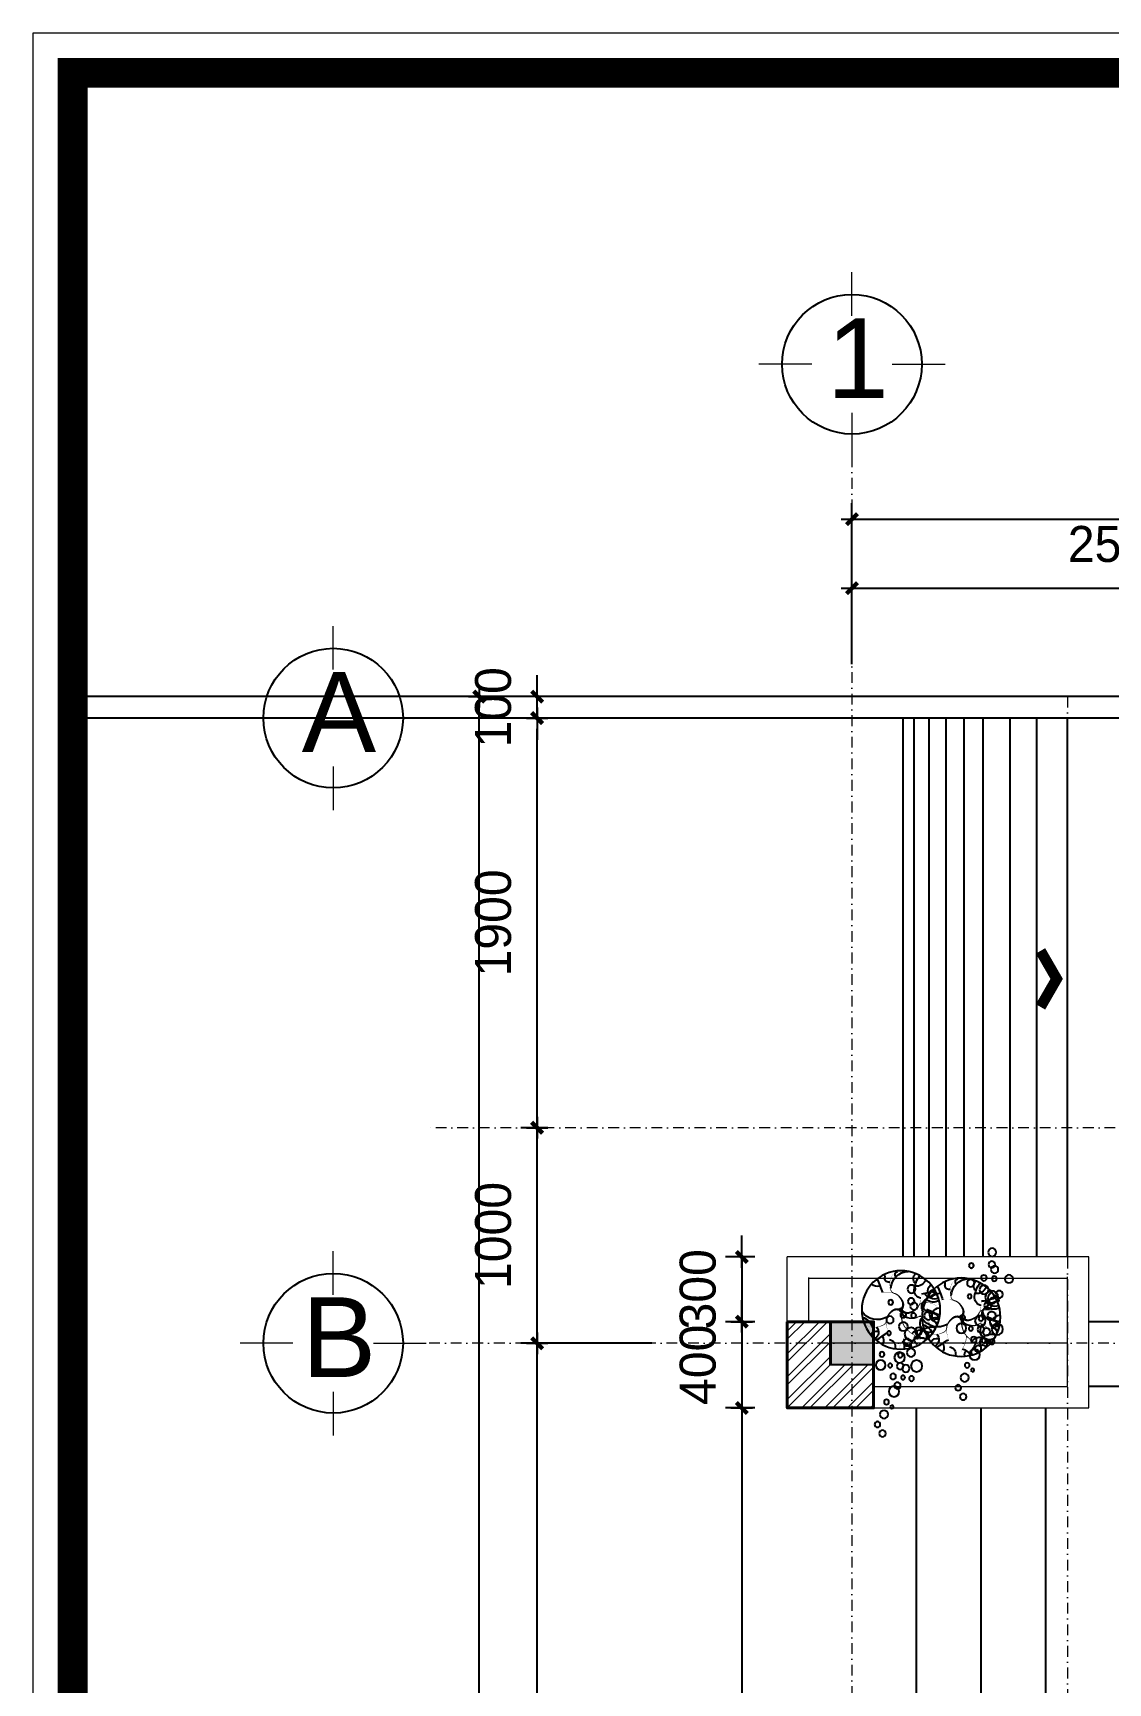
# Model space of a CAD drawing. Header units: millimetres. Extents: x 615730 to 2792744, y 139412 to 597571.
# Drawn here: x 660176 to 665163, y 296635 to 304290 of the extents above; entities that cross this region are included whole.
import ezdxf
from ezdxf.enums import TextEntityAlignment as Align

# ---------------------------------------------------------------- set-up
doc = ezdxf.new("R2010")
doc.units = ezdxf.units.MM
doc.header["$MEASUREMENT"] = 0
doc.header["$PDMODE"] = 34
doc.linetypes.add('DASHDOT', pattern=[1, 0.5, -0.25, 0, -0.25])
doc.layers.get('0').update_dxf_attribs({"lineweight": 5})
for name, color, linetype, lineweight in [('0.1(9)', 9, 'Continuous', 13), ('NET-THAY', 4, 'Continuous', 20), ('NETNGOAITUONG', 1, 'Continuous', 40), ('NTHAY1', 61, 'Continuous', 25), ('thay', 7, 'Continuous', 15), ('TIM TRUC', 149, 'DASHDOT', 9), ('VLIEU', 250, 'Continuous', 9)]:
    doc.layers.add(name, color=color, linetype=linetype, lineweight=lineweight)
for name, color, linetype in [('DIENHOA', 3, 'Continuous'), ('H', 252, 'Continuous'), ('NET MANH', 252, 'Continuous'), ('netthay', 3, 'Continuous'), ('TEXT', 2, 'Continuous'), ('VL', 155, 'Continuous')]:
    doc.layers.add(name, color=color, linetype=linetype)
doc.styles.add('H280', font='', dxfattribs={"height": 200})
doc.styles.add('KT OZON', font='', dxfattribs={"height": 200})
doc.styles.add('VNI-AVO', font='vni-roms.shx')
doc.styles.get('H280').set_extended_font_data('VNI-Avo')
doc.styles.get('KT OZON').set_extended_font_data('VNI-Helve')
doc.dimstyles.new('1-50b', dxfattribs={"dimtxt": 167, "dimasz": 50, "dimexe": 75, "dimexo": 150, "dimgap": 120, "dimtad": 1, "dimdec": 0, "dimzin": 12, "dimtxsty": 'VNI-AVO', "dimblk": ']', "dimcen": 0, "dimdle": 50, "dimclrd": 252, "dimclre": 252, "dimclrt": 2, "dimadec": 0, "dimazin": 0, "dimtfac": 1, "dimtdec": 0, "dimtix": 1, "dimtmove": 2, "dimatfit": 0, "dimldrblk": 'OPEN90', "dimfxl": 1, "dimlwd": -1, "dimlwe": -1, "dimarcsym": 0})

# ---------------------------------------------------------------- blocks, each defined once
blk = doc.blocks.new('cay6')
at = {"color": 3}
for points in [[(-301, 851, 0, 0, -0.047364), (-273, 733, 0, 0, -0.075072), (-274, 656, 0, 0, -0.003543), (-289, 561, 0, 0, -0.010099), (-296, 528, 0, 2.51, -0.013906), (-312, 463, 2.51, 6, 0.01), (-335, 372, 6, 7.96, 0.046202), (-340, 331, 7.96, 12, 0.022337), (-340, 244, 12, 12, 0)], [(-59, 901, 0, 1.39, 0), (-40, 858, 1.39, 2.61, 0), (-22, 821, 2.61, 3.67, 0), (-5, 788, 3.67, 4.61, 0), (10, 760, 4.61, 5.43, 0), (23, 736, 5.43, 6.17, 0), (36, 714, 6.17, 6.84, 0), (47, 695, 6.84, 7.45, 0), (57, 677, 7.45, 8.04, 0), (67, 659, 8.04, 8.59, 0), (75, 642, 8.59, 9.13, 0), (82, 625, 9.13, 9.65, 0), (88, 609, 9.65, 10.2, 0), (94, 593, 10.2, 10.7, 0), (99, 576, 10.7, 11.2, 0), (103, 560, 11.2, 11.7, 0), (107, 543, 11.7, 12.2, 0), (110, 526, 12.2, 12.7, 0), (112, 509, 12.7, 13.2, 0), (114, 492, 13.2, 13.6, 0), (115, 477, 13.6, 14.1, 0), (117, 462, 14.1, 14.4, 0), (118, 449, 14.4, 14.8, 0), (118, 439, 14.8, 15, 0), (119, 430, 15, 15, 0)], [(-851, 324, 0, 4.75, -0.117411), (-677, 401, 4.75, 9, -0.113734), (-529, 394, 9, 15.4, -0.04857), (-403, 346, 15.4, 18, -0.124462), (-362, 311, 18, 23.4, -0.142517), (-338, 239, 23.4, 30, 0.11679), (-312, 150, 30, 37.5, 0.058327), (-257, 73, 37.5, 45, 0.057981), (-185, 11, 45, 51.3, 0.142519), (-108, -14, 51.3, 60, 0.100124), (4, 5, 60, 60, 0)], [(723, 533, 0, 4.75, -0.101447), (695, 371, 4.75, 9, -0.113734), (611, 249, 9, 15.4, -0.04857), (503, 168, 15.4, 18, -0.124462), (452, 152, 18, 23.4, -0.142517), (378, 170, 23.4, 30, 0.11679), (289, 195, 30, 37.5, 0.058327), (194, 189, 37.5, 45, 0.057981), (103, 161, 45, 51.3, 0.142519), (41, 109, 51.3, 60, 0.100124), (-2, 3, 60, 60, 0)], [(565, 699, 0, 3.73, 0), (470, 663, 3.73, 6.94, 0), (390, 627, 6.94, 9.69, 0), (323, 593, 9.69, 12, 0), (268, 560, 12, 14, 0), (223, 529, 14, 15.8, 0), (187, 499, 15.8, 17.2, 0), (157, 472, 17.2, 18.5, 0), (133, 447, 18.5, 19.6, 0), (113, 424, 19.6, 20.6, 0), (96, 403, 20.6, 21.4, 0), (83, 384, 21.4, 22.2, 0), (71, 366, 22.2, 23, 0), (61, 348, 23, 23.7, 0), (53, 330, 23.7, 24.5, 0), (45, 310, 24.5, 25.3, 0), (38, 290, 25.3, 26.1, 0), (31, 267, 26.1, 27.1, 0), (24, 242, 27.1, 28.2, 0), (18, 214, 28.2, 29.4, 0), (12, 181, 29.4, 30.7, 0), (7, 144, 30.7, 32.3, 0), (3, 102, 32.3, 34, 0), (1, 54, 34, 36, 0), (0, 0, 36, 36, 0)], [(-136, -882, 0, 4.75, -0.101447), (-231, -747, 4.75, 9, -0.113734), (-257, -602, 9, 15.4, -0.04857), (-238, -468, 15.4, 18, -0.124462), (-213, -421, 18, 23.4, -0.142517), (-148, -381, 23.4, 30, 0.11679), (-66, -336, 30, 37.5, 0.058327), (-4, -265, 37.5, 45, 0.057981), (41, -181, 45, 51.3, 0.142519), (48, -100, 51.3, 60, 0.100124), (4, 5, 60, 60, 0)], [(903, -6, 0, 4.75, -0.101447), (783, -119, 4.75, 9, -0.113734), (643, -166, 9, 15.4, -0.04857), (507, -166, 15.4, 18, -0.124462), (457, -148, 18, 23.4, -0.142517), (408, -90, 23.4, 30, 0.11679), (352, -16, 30, 37.5, 0.058327), (273, 36, 37.5, 45, 0.057981), (183, 68, 45, 51.3, 0.142519), (102, 63, 51.3, 60, 0.100124), (4, 5, 60, 60, 0)], [(889, -188, 0, 0, -0.051925), (762, -147, 0, 0, -0.075072), (697, -106, 0, 0, -0.003543), (625, -42, 0, 0, -0.010099), (601, -19, 0, 2.51, -0.013906), (554, 29, 2.51, 6, 0.01), (489, 96, 6, 7.96, 0.046202), (457, 123, 7.96, 12, 0.022337), (384, 169, 12, 12, 0)], [(-752, -481, 0, 0, -0.047364), (-644, -427, 0, 0, -0.075072), (-569, -410, 0, 0, -0.003543), (-473, -405, 0, 0, -0.010099), (-439, -404, 0, 2.51, -0.013906), (-372, -405, 2.51, 6, 0.01), (-278, -407, 6, 7.96, 0.046202), (-237, -403, 7.96, 12, 0.022337), (-152, -384, 12, 12, 0)], [(602, -682, 0, 0, -0.051925), (525, -574, 0, 0, -0.075072), (498, -502, 0, 0, -0.003543), (479, -408, 0, 0, -0.010099), (473, -375, 0, 2.51, -0.013906), (464, -308, 2.51, 6, 0.01), (453, -215, 6, 7.96, 0.046202), (444, -175, 7.96, 12, 0.022337), (412, -94, 12, 12, 0)]]:
    blk.add_lwpolyline(points, format="xyseb", dxfattribs=at)
for radius in [910, 31.2]:
    blk.add_circle((0, 0), radius, dxfattribs=at)
for centre, radius, start, end in [((-581, 705), 178, 325.9377, 27.6734), ((-292, 844), 160, 275.9576, 15.346), ((-72, 1038), 322, 287.8155, 329.9501), ((213, 862), 135, 165.1955, 220.8846), ((360, 806), 125, 147.1446, 246.1704), ((448, 679), 140, 117.772, 215.0472), ((-1003, 517), 363, 287.4355, 341.1546), ((-560, 650), 161, 206.9747, 283.8366), ((-699, 515), 180, 317.9201, 61.3062), ((577, 2099), 1803, 230.6519, 240.993), ((438, 703), 240, 220.548, 303.4532), ((591, 588), 158, 146.3077, 234.234), ((660, 313), 219, 124.8578, 221.244), ((493, 725), 81.6, 236.5412, 344.1524), ((697, 688), 294, 226.9209, 288.6448), ((452, 611), 144, 304.8578, 28.418), ((654, 376), 152, 42.3063, 123.4532), ((538, 601), 103, 310.4247, 10.9712), ((-541, -234), 457, 61.8279, 143.8629), ((668, -73), 187, 136.9339, 223.8702), ((720, -144), 219, 88.0065, 184.3927), ((1470, -1593), 1803, 108.6285, 118.9696), ((953, 35), 291, 110.3981, 183.246), ((830, 118), 158, 109.4563, 197.3826), ((796, 343), 164, 241.098, 295.9073), ((733, 219), 144, 268.0065, 351.5666), ((902, 128), 178, 204.1109, 265.65), ((833, 286), 81.6, 199.6898, 307.301), ((752, 336), 72.8, 289.4563, 19.8214), ((495, -457), 187, 100.0825, 187.0188), ((225, -2155), 1803, 71.7772, 82.1182), ((1008, 255), 659, 223.8702, 253.9919), ((788, -543), 291, 73.5468, 146.3946), ((748, -416), 233, 55.3708, 133.8299), ((776, -326), 144, 165.1452, 270.8962), ((847, -202), 164, 204.2467, 259.056), ((-549, -721), 178, 68.9344, 138.3931), ((-2164, 100), 1803, 332.9907, 343.7931), ((-602, -759), 224, 347.0563, 4.767), ((-291, -733), 88.3, 66.2178, 184.767), ((187, -471), 425, 184.5943, 267.0236), ((429, -726), 144, 128.2939, 234.0449), ((964, -400), 659, 187.0188, 217.1406), ((353, -781), 233, 18.5195, 96.9786), ((803, -437), 178, 167.2596, 228.7987), ((-71, -822), 66.7, 129.0834, 263.4578)]:
    blk.add_arc(centre, radius, start, end, dxfattribs=at)
blk = doc.blocks.new('CAY')
at = {"layer": 'DIENHOA', "lineweight": -2}
for centre, radius in [((-125, -15), 22.6), ((0, 0), 52.8), ((479, -19), 37.7), ((-687, -140), 30.2), ((-513, -173), 37.7), ((-426, -121), 15.1), ((-283, -140), 49.1), ((-223, -124), 30.2), ((-136, -94), 18.9), ((-49, -90), 34), ((-42, -147), 30.2), ((34, -173), 49.1), ((57, -173), 22.6), ((106, -83), 37.7), ((189, -143), 34), ((272, -128), 60.3), ((260, -64), 11.3), ((317, -68), 33.9), ((445, -151), 22.6), ((528, -170), 33.9), ((-619, -207), 26.4), ((-396, -181), 22.6), ((-151, -185), 26.4), ((-79, -324), 45.3), ((-60, -238), 18.9), ((321, -215), 41.5), ((426, -245), 26.4), ((566, -207), 30.2), ((676, -234), 37.7), ((19, -339), 22.6), ((226, -328), 18.9), ((347, -351), 34), ((506, -388), 22.6)]:
    blk.add_circle(centre, radius, dxfattribs=at)
blk = doc.blocks.new('TRUC 1')
at = {"ltscale": 50}
blk.add_circle((0, -9525), 8572, dxfattribs=at)
at = {"layer": '0.1(9)', "ltscale": 50}
for p, q in [((0, -3572), (0, 1782)), ((-4942, -9525), (-11427, -9525)), ((4942, -9525), (11427, -9525)), ((0, -15478), (0, -20832))]:
    blk.add_line(p, q, dxfattribs=at)
at = {"layer": 'TEXT', "ltscale": 50, "style": 'H280'}
blk.add_attdef('1', text='', height=10478, dxfattribs=at).set_placement((-214, -4892), align=Align.CENTER)
blk = doc.blocks.new(']')
for p, q in [((1, 0), (-1, 0)), ((0, 1), (0, -1))]:
    blk.add_line(p, q)
at = {"color": 9, "const_width": 0.4}
blk.add_lwpolyline([(-0.51, -0.51), (0.51, 0.51)], dxfattribs=at)
blk = doc.blocks.new('*D104')
at = {"layer": 'DEFPOINTS', "color": 0, "ltscale": 10, "transparency": 16777216}
for p in [(662514.9, 298211.6), (663196.4, 298211.6), (663304.4, 294211.6, -2.7)]:
    blk.add_point(p, dxfattribs=at)
at = {"layer": 'VL', "color": 252, "ltscale": 10, "transparency": 16777216}
for p, q in [((663046.4, 298211.6), (662439.9, 298211.6)), ((662514.9, 294261.6), (662514.9, 298161.6)), ((663154.4, 294211.6), (662439.9, 294211.6))]:
    blk.add_line(p, q, dxfattribs=at)
at = {"layer": 'VL', "color": 252, "ltscale": 10, "transparency": 16777216, "xscale": 50, "yscale": 50, "zscale": 50}
for p, rotation in [((662514.9, 298211.6), 90), ((662514.9, 294211.6), 270)]:
    blk.add_blockref(']', p, dxfattribs=dict(at, rotation=rotation))
at = {"layer": 'VL', "color": 2, "ltscale": 10, "transparency": 16777216, "insert": (662311.4, 296211.6), "char_height": 167, "attachment_point": 5, "rotation": 90, "style": 'VNI-AVO'}
blk.add_mtext('4000', dxfattribs=at)
blk = doc.blocks.new('_Open90')
at = {"color": 0, "linetype": 'ByBlock', "lineweight": -2}
for p, q in [((0, 0), (-1, 0)), ((-0.5, 0.5), (0, 0)), ((0, 0), (-0.5, -0.5))]:
    blk.add_line(p, q, dxfattribs=at)
blk = doc.blocks.new('*D105')
at = {"layer": 'DEFPOINTS', "color": 0, "ltscale": 10, "transparency": 16777216}
for p in [(662514.9, 299211.3), (662695.7, 299211.3, 0), (663196.4, 298211.6)]:
    blk.add_point(p, dxfattribs=at)
at = {"layer": 'VL', "color": 252, "ltscale": 10, "transparency": 16777216}
for p, q in [((662545.7, 299211.3), (662439.9, 299211.3)), ((662514.9, 298261.6), (662514.9, 299161.3)), ((663046.4, 298211.6), (662439.9, 298211.6))]:
    blk.add_line(p, q, dxfattribs=at)
at = {"layer": 'VL', "color": 252, "ltscale": 10, "transparency": 16777216, "xscale": 50, "yscale": 50, "zscale": 50}
for p, rotation in [((662514.9, 299211.3), 90), ((662514.9, 298211.6), 270)]:
    blk.add_blockref(']', p, dxfattribs=dict(at, rotation=rotation))
at = {"layer": 'VL', "color": 2, "ltscale": 10, "transparency": 16777216, "insert": (662311.4, 298711.5), "char_height": 167, "attachment_point": 5, "rotation": 90, "style": 'VNI-AVO'}
blk.add_mtext('1000', dxfattribs=at)
blk = doc.blocks.new('*D106')
at = {"layer": 'DEFPOINTS', "color": 0, "ltscale": 10, "transparency": 16777216}
for p in [(662514.9, 301111.6), (662695.7, 301111.6), (662695.7, 299211.3, 0)]:
    blk.add_point(p, dxfattribs=at)
at = {"layer": 'VL', "color": 252, "ltscale": 10, "transparency": 16777216}
for p, q in [((662545.7, 301111.6), (662439.9, 301111.6)), ((662514.9, 299261.3), (662514.9, 301061.6)), ((662545.7, 299211.3), (662439.9, 299211.3))]:
    blk.add_line(p, q, dxfattribs=at)
at = {"layer": 'VL', "color": 252, "ltscale": 10, "transparency": 16777216, "xscale": 50, "yscale": 50, "zscale": 50}
for p, rotation in [((662514.9, 301111.6), 90), ((662514.9, 299211.3), 270)]:
    blk.add_blockref(']', p, dxfattribs=dict(at, rotation=rotation))
at = {"layer": 'VL', "color": 2, "ltscale": 10, "transparency": 16777216, "insert": (662311.4, 300161.5), "char_height": 167, "attachment_point": 5, "rotation": 90, "style": 'VNI-AVO'}
blk.add_mtext('1900', dxfattribs=at)
blk = doc.blocks.new('*D107')
at = {"layer": 'DEFPOINTS', "color": 0, "ltscale": 10, "transparency": 16777216}
for p in [(662514.9, 301211.6), (662695.7, 301211.6), (662695.7, 301111.6)]:
    blk.add_point(p, dxfattribs=at)
at = {"layer": 'VL', "color": 252, "ltscale": 10, "transparency": 16777216}
for p, q in [((662514.9, 301261.6), (662514.9, 301311.6)), ((662545.7, 301211.6), (662439.9, 301211.6)), ((662514.9, 301111.6), (662514.9, 301211.6)), ((662545.7, 301111.6), (662439.9, 301111.6)), ((662514.9, 301061.6), (662514.9, 301011.6))]:
    blk.add_line(p, q, dxfattribs=at)
at = {"layer": 'VL', "color": 252, "ltscale": 10, "transparency": 16777216, "xscale": 50, "yscale": 50, "zscale": 50}
for p, rotation in [((662514.9, 301211.6), 270), ((662514.9, 301111.6), 90)]:
    blk.add_blockref(']', p, dxfattribs=dict(at, rotation=rotation))
at = {"layer": 'VL', "color": 2, "ltscale": 10, "transparency": 16777216, "insert": (662311.4, 301161.6), "char_height": 167, "attachment_point": 5, "rotation": 90, "style": 'VNI-AVO'}
blk.add_mtext('100', dxfattribs=at)
blk = doc.blocks.new('*D108')
at = {"layer": 'DEFPOINTS', "color": 0, "ltscale": 10, "transparency": 16777216}
for p in [(662246.4, 301211.6), (662695.7, 301211.6), (662695.7, 289711.6)]:
    blk.add_point(p, dxfattribs=at)
at = {"layer": 'VL', "color": 252, "ltscale": 10, "transparency": 16777216}
for p, q in [((662545.7, 301211.6), (662171.4, 301211.6)), ((662246.4, 289761.6), (662246.4, 301161.6)), ((662545.7, 289711.6), (662171.4, 289711.6))]:
    blk.add_line(p, q, dxfattribs=at)
at = {"layer": 'VL', "color": 252, "ltscale": 10, "transparency": 16777216, "xscale": 50, "yscale": 50, "zscale": 50}
for p, rotation in [((662246.4, 301211.6), 90), ((662246.4, 289711.6), 270)]:
    blk.add_blockref(']', p, dxfattribs=dict(at, rotation=rotation))
at = {"layer": 'VL', "color": 2, "ltscale": 10, "transparency": 16777216, "insert": (662042.9, 295461.6), "char_height": 167, "attachment_point": 5, "rotation": 90, "style": 'VNI-AVO'}
blk.add_mtext('11500', dxfattribs=at)
blk = doc.blocks.new('*D109')
at = {"layer": 'DEFPOINTS', "color": 0, "ltscale": 10, "transparency": 16777216}
for p in [(666475.1, 301714.8), (663975.6, 301211.6, -1.1), (666475.1, 301211.6)]:
    blk.add_point(p, dxfattribs=at)
at = {"layer": 'VL', "color": 252, "ltscale": 10, "transparency": 16777216}
for p, q in [((663975.6, 301361.6), (663975.6, 301789.8)), ((666475.1, 301361.6), (666475.1, 301789.8)), ((664025.6, 301714.8), (666425.1, 301714.8))]:
    blk.add_line(p, q, dxfattribs=at)
at = {"layer": 'VL', "color": 252, "ltscale": 10, "transparency": 16777216, "xscale": 50, "yscale": 50, "zscale": 50, "rotation": 180}
blk.add_blockref(']', (663975.6, 301714.8), dxfattribs=at)
at = {"layer": 'VL', "color": 252, "ltscale": 10, "transparency": 16777216, "xscale": 50, "yscale": 50, "zscale": 50}
blk.add_blockref(']', (666475.1, 301714.8), dxfattribs=at)
at = {"layer": 'VL', "color": 2, "ltscale": 10, "transparency": 16777216, "insert": (665225.4, 301918.3), "char_height": 167, "attachment_point": 5, "style": 'VNI-AVO'}
blk.add_mtext('2500', dxfattribs=at)
blk = doc.blocks.new('*D115')
at = {"layer": 'DEFPOINTS', "color": 0, "ltscale": 10, "transparency": 16777216}
for p in [(684575.9, 302034), (663975.6, 301211.6), (684575.9, 301211.6)]:
    blk.add_point(p, dxfattribs=at)
at = {"layer": 'VL', "color": 252, "ltscale": 10, "transparency": 16777216}
for p, q in [((663975.6, 301361.6), (663975.6, 302109)), ((684575.9, 301361.6), (684575.9, 302109)), ((664025.6, 302034), (684525.9, 302034))]:
    blk.add_line(p, q, dxfattribs=at)
at = {"layer": 'VL', "color": 252, "ltscale": 10, "transparency": 16777216, "xscale": 50, "yscale": 50, "zscale": 50, "rotation": 180}
blk.add_blockref(']', (663975.6, 302034), dxfattribs=at)
at = {"layer": 'VL', "color": 252, "ltscale": 10, "transparency": 16777216, "xscale": 50, "yscale": 50, "zscale": 50}
blk.add_blockref(']', (684575.9, 302034), dxfattribs=at)
at = {"layer": 'VL', "color": 2, "ltscale": 10, "transparency": 16777216, "insert": (674275.7, 302237.5), "char_height": 167, "attachment_point": 5, "style": 'VNI-AVO'}
blk.add_mtext('20600', dxfattribs=at)
blk = doc.blocks.new('*D401')
at = {"layer": 'DEFPOINTS', "color": 0, "ltscale": 10, "transparency": 16777216}
for p in [(663675.6, 298611.9, 44.2), (663464.3, 298311.6), (663675.6, 298311.6, 47.3)]:
    blk.add_point(p, dxfattribs=at)
at = {"layer": 'VL', "color": 252, "ltscale": 10, "transparency": 16777216}
for p, q in [((663464.3, 298661.9), (663464.3, 298711.9)), ((663525.6, 298611.9), (663389.3, 298611.9)), ((663464.3, 298611.9), (663464.3, 298311.6)), ((663525.6, 298311.6), (663389.3, 298311.6)), ((663464.3, 298261.6), (663464.3, 298211.6))]:
    blk.add_line(p, q, dxfattribs=at)
at = {"layer": 'VL', "color": 252, "ltscale": 10, "transparency": 16777216, "xscale": 50, "yscale": 50, "zscale": 50}
for p, rotation in [((663464.3, 298611.9), 270), ((663464.3, 298311.6), 90)]:
    blk.add_blockref(']', p, dxfattribs=dict(at, rotation=rotation))
at = {"layer": 'VL', "color": 2, "ltscale": 10, "transparency": 16777216, "insert": (663260.8, 298461.8), "char_height": 167, "attachment_point": 5, "rotation": 90, "style": 'VNI-AVO'}
blk.add_mtext('300', dxfattribs=at)
blk = doc.blocks.new('*D402')
at = {"layer": 'DEFPOINTS', "color": 0, "ltscale": 10, "transparency": 16777216}
for p in [(663675.6, 298311.6, 47.3), (663464.3, 297911.6), (663675.6, 297911.6)]:
    blk.add_point(p, dxfattribs=at)
at = {"layer": 'VL', "color": 252, "ltscale": 10, "transparency": 16777216}
for p, q in [((663464.3, 298361.6), (663464.3, 298411.6)), ((663525.6, 298311.6), (663389.3, 298311.6)), ((663464.3, 298311.6), (663464.3, 297911.6)), ((663525.6, 297911.6), (663389.3, 297911.6)), ((663464.3, 297861.6), (663464.3, 297811.6))]:
    blk.add_line(p, q, dxfattribs=at)
at = {"layer": 'VL', "color": 252, "ltscale": 10, "transparency": 16777216, "xscale": 50, "yscale": 50, "zscale": 50}
for p, rotation in [((663464.3, 298311.6), 270), ((663464.3, 297911.6), 90)]:
    blk.add_blockref(']', p, dxfattribs=dict(at, rotation=rotation))
at = {"layer": 'VL', "color": 2, "ltscale": 10, "transparency": 16777216, "insert": (663260.8, 298111.6), "char_height": 167, "attachment_point": 5, "rotation": 90, "style": 'VNI-AVO'}
blk.add_mtext('400', dxfattribs=at)
blk = doc.blocks.new('*D403')
at = {"layer": 'DEFPOINTS', "color": 0, "ltscale": 10, "transparency": 16777216}
for p in [(663675.6, 297911.6), (663464.3, 294311.6), (663659.9, 294311.6)]:
    blk.add_point(p, dxfattribs=at)
at = {"layer": 'VL', "color": 252, "ltscale": 10, "transparency": 16777216}
for p, q in [((663525.6, 297911.6), (663389.3, 297911.6)), ((663464.3, 297861.6), (663464.3, 294361.6)), ((663509.9, 294311.6), (663389.3, 294311.6))]:
    blk.add_line(p, q, dxfattribs=at)
at = {"layer": 'VL', "color": 252, "ltscale": 10, "transparency": 16777216, "xscale": 50, "yscale": 50, "zscale": 50}
for p, rotation in [((663464.3, 297911.6), 90), ((663464.3, 294311.6), 270)]:
    blk.add_blockref(']', p, dxfattribs=dict(at, rotation=rotation))
at = {"layer": 'VL', "color": 2, "ltscale": 10, "transparency": 16777216, "insert": (663260.8, 296111.6), "char_height": 167, "attachment_point": 5, "rotation": 90, "style": 'VNI-AVO'}
blk.add_mtext('3600', dxfattribs=at)

msp = doc.modelspace()

# ---------------------------------------------------------------- hatches: boundary and pattern name
at = {"layer": 'VLIEU', "ltscale": 10}
h = msp.add_hatch(dxfattribs=at)
h.set_pattern_fill('STEEL', color=256, scale=600, style=0)
h.set_pattern_definition([(45, (88098.205, 45942.54), (-53.033009, 53.033009), []), (45, (88098.205, 45980.04), (-53.033009, 53.033009), [])])
h.paths.add_polyline_path([(664075.6, 298111.6), (663875.6, 298111.6), (663875.6, 298211.6), (663675.6, 298211.6), (663675.6, 297911.6), (664075.6, 297911.6)])
h.paths.add_polyline_path([(663875.6, 298311.6), (663675.6, 298311.6), (663675.6, 298211.6), (663875.6, 298211.6)])

# ---------------------------------------------------------------- linework, layer by layer
at = {"layer": 'H', "const_width": 138.2}
msp.add_lwpolyline([(660360.3, 285120.6), (687363.2, 285120.6), (687363.2, 304105.6), (660360.3, 304105.6)], close=True, dxfattribs=at)
at = {"layer": 'NET MANH'}
for p, q in [((666375.1, 298311.6, 280), (665075.1, 298311.6)), ((666375.1, 298011.6, 280), (665075.1, 298011.6)), ((664275.1, 294311.6), (664275.1, 297911.6, 247.1)), ((664575.1, 294311.6), (664575.1, 297911.6, 247.1)), ((664875.1, 294311.6), (664875.1, 297911.6, 247.1))]:
    msp.add_line(p, q, dxfattribs=at)
at = {"layer": 'NET MANH', "elevation": -13.1}
msp.add_lwpolyline([(663875.6, 298311.6), (664075.6, 298311.6), (664075.6, 298111.6), (663875.6, 298111.6)], close=True, dxfattribs=at)
at = {"layer": 'NET MANH'}
msp.add_solid([(663875.6, 298111.6, -13.1), (664075.6, 298111.6, -13.1), (663875.6, 298311.6, -13.1), (664075.6, 298311.6, -13.1)], dxfattribs=at)
at = {"layer": 'NET-THAY'}
for p, q in [((665075.1, 298612), (663675.6, 298611.9, 44.2)), ((663675.6, 298311.6, 47.3), (663675.6, 298611.9, 44.2)), ((665075.1, 297911.6), (665075.1, 298612)), ((663775.6, 298311.6, 47.3), (663775.6, 298516.6)), ((664975.1, 298511.9), (663775.6, 298512, 45.3)), ((664975.1, 298011.6), (664975.1, 298519.7)), ((664975.1, 298211.6, 159.3), (663875.6, 298211.6, 64.6)), ((664075.6, 298011.6, 126.9), (664975.1, 298011.6, 12.7)), ((664075.6, 297911.6, 126.9), (665075.1, 297911.6))]:
    msp.add_line(p, q, dxfattribs=at)
at = {"layer": 'NETNGOAITUONG'}
msp.add_line((663875.6, 298311.6, -13.1), (663875.6, 298111.6, -13.1), dxfattribs=at)
at = {"layer": 'NETNGOAITUONG', "elevation": 126.9}
msp.add_lwpolyline([(663675.6, 298311.6), (664075.6, 298311.6), (664075.6, 297911.6), (663675.6, 297911.6)], close=True, dxfattribs=at)
at = {"layer": 'thay', "linetype": 'Continuous'}
msp.add_lwpolyline([(660176, 284936.3), (687547.5, 284936.3), (687547.5, 304289.9), (660176, 304289.9)], close=True, dxfattribs=at)
at = {"layer": 'TIM TRUC', "ltscale": 100}
for p, q in [((663975.6, 302326.1), (663975.6, 287814.8, -13.1)), ((664975.1, 301211.6), (664975.1, 287814.8)), ((681413.5, 299211.3), (662000.5, 299211.3)), ((672674.6, 298211.6), (662000.5, 298211.6))]:
    msp.add_line(p, q, dxfattribs=at)
at = {"layer": 'VL', "ltscale": 10}
for p, q in [((687547.5, 301211.6), (660360.3, 301211.6)), ((687547.5, 301111.6), (660360.3, 301111.6)), ((664212.6, 298612), (664212.6, 301111.6)), ((664264.8, 298612), (664264.8, 301111.6)), ((664334.5, 298612), (664334.5, 301111.6)), ((664412.8, 298612), (664412.8, 301111.6)), ((664496.2, 298612), (664496.2, 301111.6)), ((664584.9, 298612), (664584.9, 301111.6)), ((664709.1, 298612), (664709.1, 301111.6)), ((664833.2, 298612), (664833.2, 301111.6)), ((664975.1, 298612), (664975.1, 301111.6))]:
    msp.add_line(p, q, dxfattribs=at)
at = {"layer": 'VL', "color": 9, "ltscale": 10}
msp.add_lwpolyline([(664850.3, 300031.8, 50, 50, 0), (664925.3, 299901.9, 50, 50, 0), (664850.3, 299772, 50, 50, 0), (664925.3, 299901.9, 0, 0, 0), (664228, 299901.9, 0, 0, 0)], format="xyseb", dxfattribs=at)

# ---------------------------------------------------------------- block references
at = {"layer": 'netthay', "lineweight": -2, "ltscale": 10}
ref = msp.add_blockref('TRUC 1', (663975.6, 302393.4), dxfattribs=dict(at, xscale=0.03778148023411632, yscale=0.03778148023411632, zscale=0.03778148023411632, rotation=180))
ref.add_attrib('1', '1', dxfattribs={"layer": 'TEXT', "color": 3, "ltscale": 50, "height": 370.2, "style": 'KT OZON'}).set_placement((664002.2, 302596.4), align=Align.CENTER)
ref = msp.add_blockref('TRUC 1', (661568.8, 300751.7), dxfattribs=dict(at, xscale=0.03778148023411632, yscale=0.03778148023411632, zscale=0.03778148023411632, rotation=180))
ref.add_attrib('1', 'A', dxfattribs={"layer": 'TEXT', "color": 3, "ltscale": 50, "height": 370.2, "style": 'KT OZON'}).set_placement((661595.4, 300954.7), align=Align.CENTER)
ref = msp.add_blockref('TRUC 1', (661568.8, 297851.7), dxfattribs=dict(at, xscale=0.03778148023411632, yscale=0.03778148023411632, zscale=0.03778148023411632, rotation=180))
ref.add_attrib('1', 'B', dxfattribs={"layer": 'TEXT', "color": 3, "ltscale": 50, "height": 370.2, "style": 'KT OZON'}).set_placement((661595.4, 298054.7), align=Align.CENTER)
at = {"layer": 'NTHAY1'}
for name, p, xscale, yscale, zscale, rotation in [('CAY', (664649.8, 298276.6), -0.4999999999037501, 0.5, 0.5, 254.693807951737), ('cay6', (664203, 298366.1, 323.7), -0.1999999999534339, 0.1999999999534339, 0.1999999999999886, 180), ('CAY', (664275.5, 298106, 113.9), -0.4999999999037501, 0.5, 0.5, 254.693807951737), ('cay6', (664482.8, 298332.3, 323.7), -0.1999999999534339, 0.1999999999534339, 0.1999999999999886, 180)]:
    msp.add_blockref(name, p, dxfattribs=dict(at, xscale=xscale, yscale=yscale, zscale=zscale, rotation=rotation))

# ---------------------------------------------------------------- dimensions: what is measured, and where the dimension line sits
at = {"layer": 'VL', "ltscale": 10}
for base, p1, p2, picture, middle in [((684575.9, 302034), (663975.6, 301211.6), (684575.9, 301211.6), '*D115', (674275.7, 302237.5)), ((666475.1219, 301714.7999), (663975.5917, 301211.5695, -1.0744), (666475.1219, 301211.5695), '*D109', (665225.3568, 301918.2999))]:
    dim = msp.add_linear_dim(base=base, p1=p1, p2=p2, dimstyle='1-50b', override={"dimfxl": 150, "dimarcsym": 1}, dxfattribs=at)
    dim.commit()
    dim.dimension.update_dxf_attribs({"geometry": picture, "text_midpoint": middle})
for base, p1, p2, override, picture, middle in [((662514.9, 301211.6), (662695.7, 301111.6), (662695.7, 301211.6), {"dimfxl": 150, "dimarcsym": 1}, '*D107', (662311.4, 301161.6)), ((662246.4, 301211.6), (662695.7, 289711.6), (662695.7, 301211.6), {"dimfxl": 150, "dimarcsym": 1}, '*D108', (662042.9, 295461.6)), ((662514.9, 301111.6), (662695.7, 299211.3, 0), (662695.7, 301111.6), {"dimfxl": 150, "dimarcsym": 1}, '*D106', (662311.4, 300161.5)), ((662514.9, 299211.3), (663196.4, 298211.6), (662695.7, 299211.3, 0), {"dimfxl": 150, "dimarcsym": 1}, '*D105', (662311.4, 298711.5)), ((663464.3, 298311.6), (663675.6, 298611.9, 44.2), (663675.6, 298311.6, 47.3), {"dimfxl": 40}, '*D401', (663260.8, 298461.8)), ((663464.3, 297911.6), (663675.6, 298311.6, 47.3), (663675.6, 297911.6), {"dimfxl": 40}, '*D402', (663260.8, 298111.6)), ((662514.9, 298211.6), (663304.4, 294211.6, -2.7), (663196.4, 298211.6), {"dimfxl": 150, "dimarcsym": 1}, '*D104', (662311.4, 296211.6)), ((663464.3, 294311.6), (663675.6, 297911.6), (663659.9, 294311.6), {"dimfxl": 40}, '*D403', (663260.8, 296111.6))]:
    dim = msp.add_linear_dim(base=base, p1=p1, p2=p2, angle=90, dimstyle='1-50b', override=override, dxfattribs=at)
    dim.commit()
    dim.dimension.update_dxf_attribs({"geometry": picture, "text_midpoint": middle})

doc.saveas('drawing.dxf')
